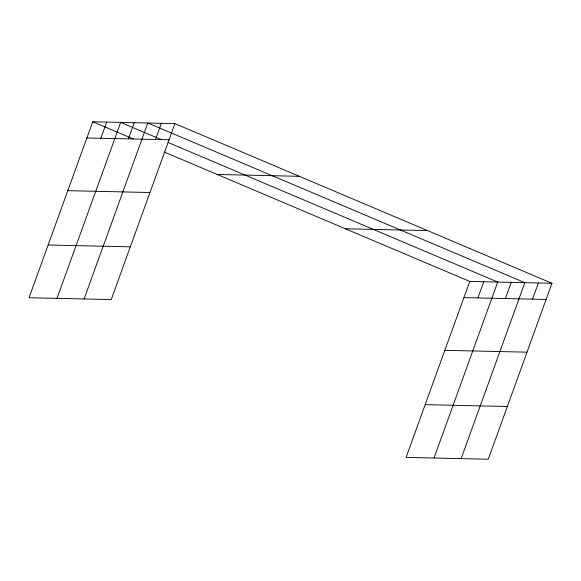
<?xml version="1.0" encoding="UTF-8"?>
<svg xmlns="http://www.w3.org/2000/svg" width="581" height="581" viewBox="0 0 581 581"><rect width="100%" height="100%" fill="white"/><g stroke="black" fill="none" stroke-linecap="round" stroke-linejoin="round"><path stroke-width="0.87" d="M174.925 123.622L92.742 121.77L29.05 297.712L111.232 299.564L174.925 123.622L551.95 283.288L488.258 459.23L406.075 457.378L469.768 281.436L551.95 283.288M100.862 138.249L106.715 122.083M56.989 298.344L120.681 122.395L161.329 139.607M128.394 138.874L134.24 122.707M84.114 298.954L147.806 123.012L524.832 282.678L461.14 458.62M155.512 139.484L161.365 123.317M477.887 297.915L483.741 281.749M434.022 458.01L497.706 282.061L167.96 142.418M505.419 298.54L511.273 282.373M532.537 299.15L538.391 282.983M86.889 137.937L169.071 139.789M217.163 174.46L299.346 176.312M67.803 190.662L149.985 192.514M345.346 228.747L427.529 230.599M48.136 244.986L130.318 246.838M463.914 297.603L546.096 299.455M444.828 350.328L527.011 352.18M425.161 404.652L507.344 406.504M92.742 121.77L133.383 138.982M164.074 151.975L469.768 281.436"/></g></svg>
